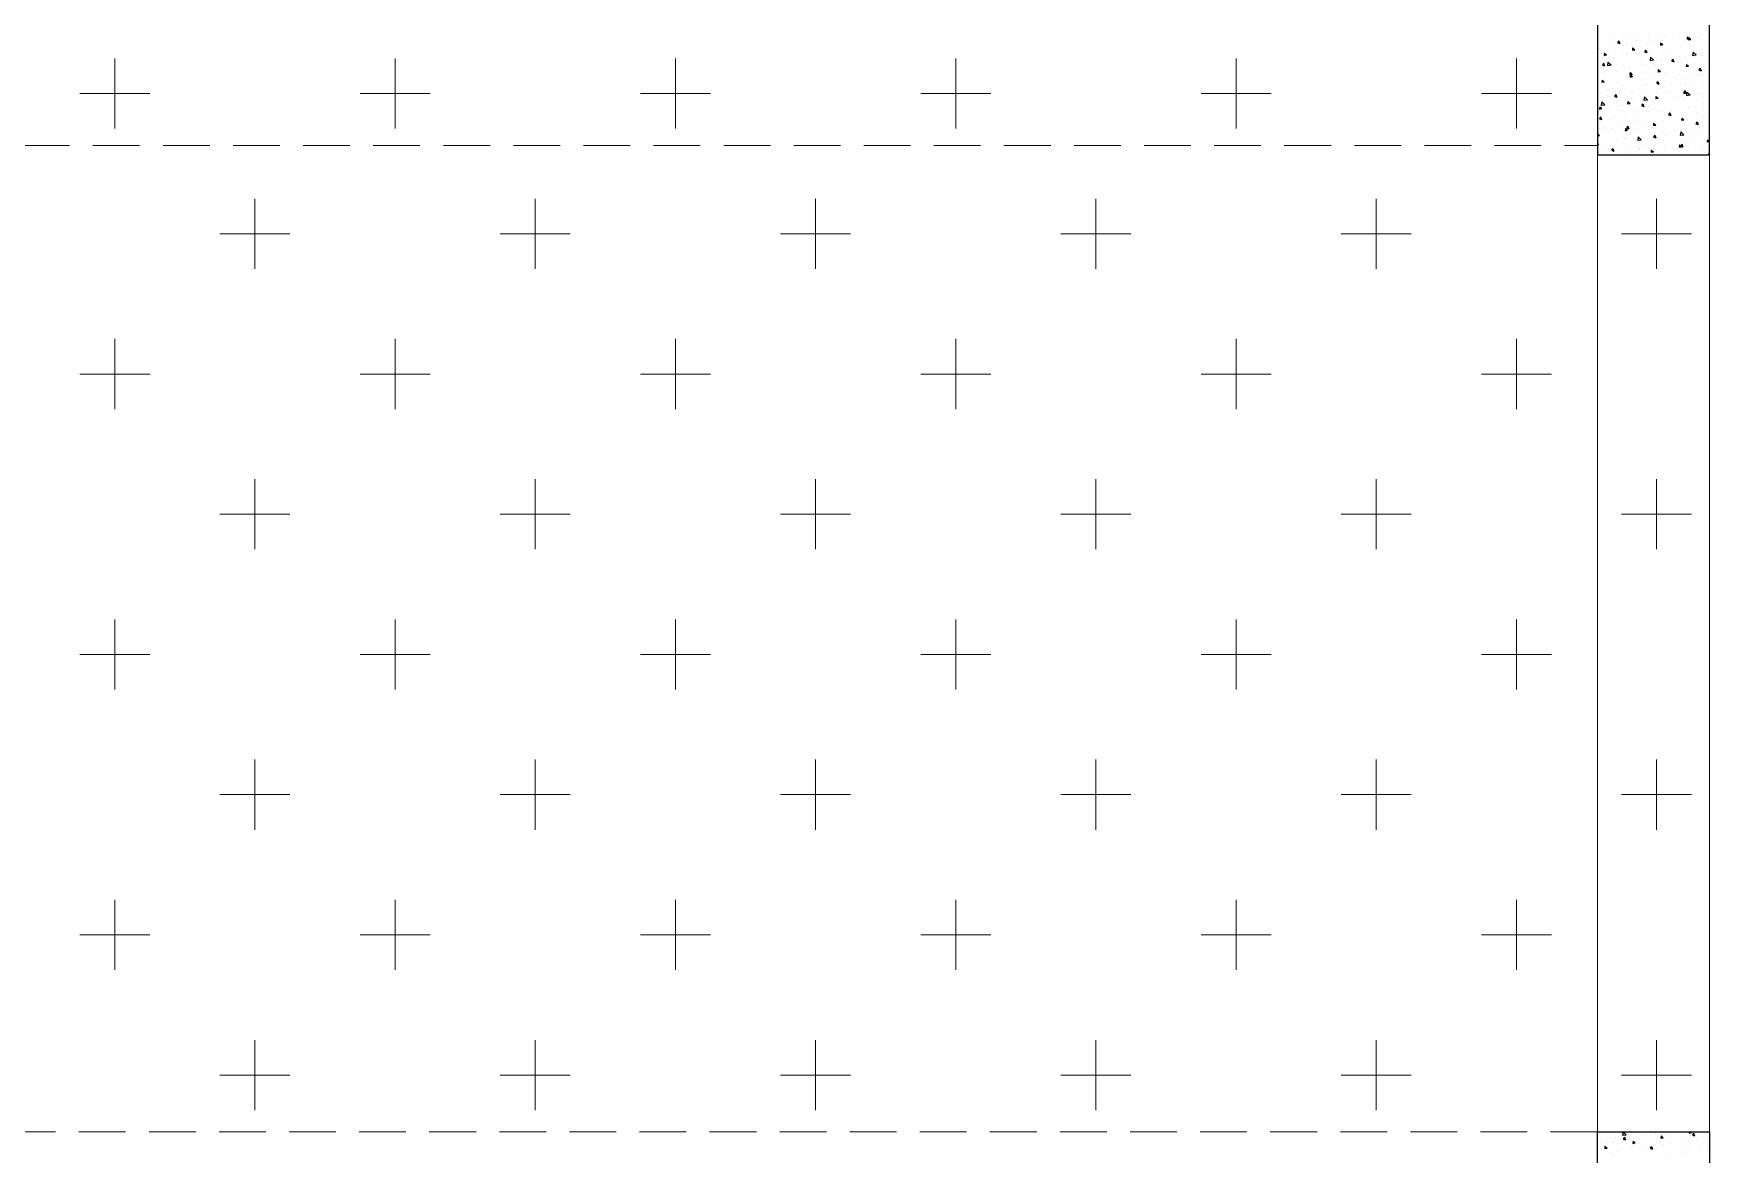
# Model space of a CAD drawing. Header units: millimetres. Extents: x 331487 to 517269, y 198509 to 399936.
# Drawn here: x 410411 to 414895, y 392006 to 395004 of the extents above; entities that cross this region are included whole.
import ezdxf

# ---------------------------------------------------------------- set-up
doc = ezdxf.new("R2010")
doc.units = ezdxf.units.MM
doc.header["$MEASUREMENT"] = 0
doc.linetypes.add('DASHED2', pattern=[0.375, 0.25, -0.125])
doc.layers.add('BEAM', color=1, linetype='Continuous', lineweight=5)
doc.layers.add('COLUMN', color=6, linetype='Continuous')

msp = doc.modelspace()

# ---------------------------------------------------------------- linework, layer by layer
at = {"layer": 'BEAM', "color": 253, "linetype": 'Continuous', "ltscale": 750}
for p, q in [((410628.6, 394749.5), (410628.6, 394937)), ((411378.6, 394749.5), (411378.6, 394937)), ((412128.6, 394749.5), (412128.6, 394937)), ((412878.6, 394749.5), (412878.6, 394937)), ((413628.6, 394749.5), (413628.6, 394937)), ((414378.6, 394749.5), (414378.6, 394937)), ((410534.8, 394843.2), (410722.3, 394843.2)), ((411284.8, 394843.2), (411472.3, 394843.2)), ((412034.8, 394843.2), (412222.3, 394843.2)), ((412784.8, 394843.2), (412972.3, 394843.2)), ((413534.8, 394843.2), (413722.3, 394843.2)), ((414284.8, 394843.2), (414472.3, 394843.2)), ((411003.6, 394374.5), (411003.6, 394562)), ((411753.6, 394374.5), (411753.6, 394562)), ((412503.6, 394374.5), (412503.6, 394562)), ((413253.6, 394374.5), (413253.6, 394562)), ((414003.6, 394374.5), (414003.6, 394562)), ((414753.6, 394374.5), (414753.6, 394562)), ((410909.8, 394468.2), (411097.3, 394468.2)), ((411659.8, 394468.2), (411847.3, 394468.2)), ((412409.8, 394468.2), (412597.3, 394468.2)), ((413159.8, 394468.2), (413347.3, 394468.2)), ((413909.8, 394468.2), (414097.3, 394468.2)), ((414659.8, 394468.2), (414847.3, 394468.2)), ((410628.6, 393999.5), (410628.6, 394187)), ((411378.6, 393999.5), (411378.6, 394187)), ((412128.6, 393999.5), (412128.6, 394187)), ((412878.6, 393999.5), (412878.6, 394187)), ((413628.6, 393999.5), (413628.6, 394187)), ((414378.6, 393999.5), (414378.6, 394187)), ((410534.8, 394093.2), (410722.3, 394093.2)), ((411284.8, 394093.2), (411472.3, 394093.2)), ((412034.8, 394093.2), (412222.3, 394093.2)), ((412784.8, 394093.2), (412972.3, 394093.2)), ((413534.8, 394093.2), (413722.3, 394093.2)), ((414284.8, 394093.2), (414472.3, 394093.2)), ((411003.6, 393624.5), (411003.6, 393812)), ((411753.6, 393624.5), (411753.6, 393812)), ((412503.6, 393624.5), (412503.6, 393812)), ((413253.6, 393624.5), (413253.6, 393812)), ((414003.6, 393624.5), (414003.6, 393812)), ((414753.6, 393624.5), (414753.6, 393812)), ((410909.8, 393718.2), (411097.3, 393718.2)), ((411659.8, 393718.2), (411847.3, 393718.2)), ((412409.8, 393718.2), (412597.3, 393718.2)), ((413159.8, 393718.2), (413347.3, 393718.2)), ((413909.8, 393718.2), (414097.3, 393718.2)), ((414659.8, 393718.2), (414847.3, 393718.2)), ((410628.6, 393249.5), (410628.6, 393437)), ((411378.6, 393249.5), (411378.6, 393437)), ((412128.6, 393249.5), (412128.6, 393437)), ((412878.6, 393249.5), (412878.6, 393437)), ((413628.6, 393249.5), (413628.6, 393437)), ((414378.6, 393249.5), (414378.6, 393437)), ((410534.8, 393343.2), (410722.3, 393343.2)), ((411284.8, 393343.2), (411472.3, 393343.2)), ((412034.8, 393343.2), (412222.3, 393343.2)), ((412784.8, 393343.2), (412972.3, 393343.2)), ((413534.8, 393343.2), (413722.3, 393343.2)), ((414284.8, 393343.2), (414472.3, 393343.2)), ((411003.6, 392874.5), (411003.6, 393062)), ((411753.6, 392874.5), (411753.6, 393062)), ((412503.6, 392874.5), (412503.6, 393062)), ((413253.6, 392874.5), (413253.6, 393062)), ((414003.6, 392874.5), (414003.6, 393062)), ((414753.6, 392874.5), (414753.6, 393062)), ((410909.8, 392968.2), (411097.3, 392968.2)), ((411659.8, 392968.2), (411847.3, 392968.2)), ((412409.8, 392968.2), (412597.3, 392968.2)), ((413159.8, 392968.2), (413347.3, 392968.2)), ((413909.8, 392968.2), (414097.3, 392968.2)), ((414659.8, 392968.2), (414847.3, 392968.2)), ((410628.6, 392499.5), (410628.6, 392687)), ((411378.6, 392499.5), (411378.6, 392687)), ((412128.6, 392499.5), (412128.6, 392687)), ((412878.6, 392499.5), (412878.6, 392687)), ((413628.6, 392499.5), (413628.6, 392687)), ((414378.6, 392499.5), (414378.6, 392687)), ((410534.8, 392593.2), (410722.3, 392593.2)), ((411284.8, 392593.2), (411472.3, 392593.2)), ((412034.8, 392593.2), (412222.3, 392593.2)), ((412784.8, 392593.2), (412972.3, 392593.2)), ((413534.8, 392593.2), (413722.3, 392593.2)), ((414284.8, 392593.2), (414472.3, 392593.2)), ((411003.6, 392124.5), (411003.6, 392312)), ((411753.6, 392124.5), (411753.6, 392312)), ((412503.6, 392124.5), (412503.6, 392312)), ((413253.6, 392124.5), (413253.6, 392312)), ((414003.6, 392124.5), (414003.6, 392312)), ((414753.6, 392124.5), (414753.6, 392312)), ((410909.8, 392218.2), (411097.3, 392218.2)), ((411659.8, 392218.2), (411847.3, 392218.2)), ((412409.8, 392218.2), (412597.3, 392218.2)), ((413159.8, 392218.2), (413347.3, 392218.2)), ((413909.8, 392218.2), (414097.3, 392218.2)), ((414659.8, 392218.2), (414847.3, 392218.2))]:
    msp.add_line(p, q, dxfattribs=at)
at = {"layer": 'BEAM', "linetype": 'DASHED2', "ltscale": 500}
for p, q in [((409070.1, 394704), (414595.1, 394704)), ((414595.1, 392066.5), (409699, 392066.5))]:
    msp.add_line(p, q, dxfattribs=at)
at = {"layer": 'BEAM', "ltscale": 750}
for p, q in [((414595.1, 392066.5), (414595.1, 394679)), ((414895.1, 392066.5), (414895.1, 394679))]:
    msp.add_line(p, q, dxfattribs=at)
at = {"layer": 'COLUMN'}
for p, q in [((414595.1, 395879), (414595.1, 394679)), ((414895.1, 394679), (414895.1, 395879)), ((414595.1, 394679), (414895.1, 394679)), ((414595.1, 391616.5), (414595.1, 392066.5)), ((414595.1, 392066.5), (414895.1, 392066.5)), ((414895.1, 392066.5), (414895.1, 391616.5))]:
    msp.add_line(p, q, dxfattribs=at)
at = {"layer": 'COLUMN', "color": 2, "linetype": 'Continuous'}
for p, q in [((414597.1, 395001.1), (414597.1, 395001.1)), ((414633.2, 394999.8), (414633.2, 394999.8)), ((414666, 395003.6), (414666, 395003.6)), ((414699.3, 395002.3), (414699.3, 395002.3)), ((414732.5, 395001.1), (414732.5, 395001.1)), ((414765.8, 394999.9), (414765.8, 394999.9)), ((414799.1, 394998.7), (414799.1, 394998.7)), ((414832.4, 394997.5), (414832.4, 394997.5)), ((414873.6, 395000.1), (414873.6, 395000.1)), ((414602.1, 394963.2), (414602.1, 394963.2)), ((414606.9, 394954.1), (414606.9, 394954.1)), ((414625.6, 394959.6), (414625.6, 394959.6)), ((414636.5, 394974.8), (414636.5, 394974.8)), ((414640.2, 394952.8), (414640.2, 394952.8)), ((414652.2, 394984), (414648.9, 394979.1)), ((414648.9, 394979.1), (414654.9, 394977)), ((414652.2, 394984), (414654.9, 394977)), ((414665.3, 394972), (414665.3, 394972)), ((414672.7, 394973.5), (414672.7, 394973.5)), ((414678.7, 394993.1), (414678.7, 394993.1)), ((414689.3, 394965.1), (414688.8, 394959.2)), ((414688.8, 394959.2), (414695, 394960.3)), ((414689.3, 394965.1), (414695, 394960.3)), ((414700.9, 394985.1), (414700.9, 394985.1)), ((414724.7, 394959.7), (414721.4, 394954.7)), ((414721.4, 394954.7), (414727.4, 394952.7)), ((414724.7, 394959.7), (414727.4, 394952.7)), ((414729.8, 394973.6), (414729.8, 394973.6)), ((414743.3, 394984.1), (414743.3, 394984.1)), ((414764.5, 394979), (414764, 394973)), ((414764, 394973), (414770.3, 394974.2)), ((414764.5, 394979), (414770.3, 394974.2)), ((414769.5, 394986), (414769.5, 394986)), ((414777.7, 394995.6), (414777.7, 394995.6)), ((414780.6, 394953.7), (414780.6, 394953.7)), ((414782.7, 394957.7), (414782.7, 394957.7)), ((414813.9, 394994.3), (414813.9, 394994.3)), ((414817.2, 394969.3), (414817.2, 394969.3)), ((414827.6, 394984.8), (414827.6, 394984.8)), ((414834, 394987.7), (414834, 394987.7)), ((414837.5, 394995.1), (414834.2, 394990.1)), ((414834.2, 394990.1), (414840.2, 394988.1)), ((414837.5, 394995.1), (414840.2, 394988.1)), ((414839.7, 394992.9), (414839.2, 394986.9)), ((414839.2, 394986.9), (414845.5, 394988.1)), ((414839.7, 394992.9), (414845.5, 394988.1)), ((414851.5, 394954.1), (414850.1, 394945.3)), ((414851.5, 394954.2), (414859.6, 394946.4)), ((414853.3, 394968), (414853.3, 394968)), ((414865.7, 394996.3), (414865.7, 394996.3)), ((414884.8, 394967.8), (414884.8, 394967.8)), ((414606.3, 394951), (414606.3, 394951)), ((414612, 394924.3), (414608.6, 394919.4)), ((414608.6, 394919.4), (414614.7, 394917.3)), ((414612, 394924.3), (414614.7, 394917.3)), ((414614.1, 394951.3), (414613.6, 394945.3)), ((414613.6, 394945.3), (414619.8, 394946.4)), ((414614.1, 394951.3), (414619.8, 394946.4)), ((414623.6, 394927.6), (414622.2, 394918.7)), ((414622.2, 394918.7), (414631.7, 394919.8)), ((414623.6, 394927.6), (414631.7, 394919.8)), ((414641.5, 394936.9), (414641.5, 394936.9)), ((414663, 394918.6), (414663, 394918.6)), ((414665.9, 394946.9), (414665.9, 394946.9)), ((414673.5, 394951.6), (414673.5, 394951.6)), ((414676, 394948.5), (414676, 394948.5)), ((414676.4, 394939.7), (414676.4, 394939.7)), ((414681, 394910.6), (414681, 394910.6)), ((414706.8, 394950.4), (414706.8, 394950.4)), ((414710.9, 394926.7), (414710.9, 394926.7)), ((414712.1, 394947.2), (414712.1, 394947.2)), ((414715.4, 394922.2), (414715.4, 394922.2)), ((414727.5, 394920.3), (414727.5, 394920.3)), ((414732.9, 394950.7), (414732.9, 394950.7)), ((414737.5, 394940.9), (414736.2, 394932)), ((414736.2, 394932), (414745.7, 394933.1)), ((414737.5, 394940.9), (414745.6, 394933.1)), ((414740, 394949.2), (414740, 394949.2)), ((414751.6, 394920.9), (414751.6, 394920.9)), ((414767.2, 394932.7), (414767.2, 394932.7)), ((414773.3, 394948), (414773.3, 394948)), ((414792.6, 394946.6), (414792.6, 394946.6)), ((414797.3, 394935.4), (414793.9, 394930.4)), ((414793.9, 394930.4), (414799.9, 394928.4)), ((414797.3, 394935.4), (414799.9, 394928.4)), ((414806.6, 394946.8), (414806.6, 394946.8)), ((414822.1, 394931.4), (414822.1, 394931.4)), ((414831.7, 394934.3), (414831.7, 394934.3)), ((414833.5, 394921.2), (414832.9, 394915.2)), ((414832.9, 394915.2), (414839.2, 394916.3)), ((414833.5, 394921.2), (414839.2, 394916.3)), ((414837.6, 394926.4), (414837.6, 394926.4)), ((414839.9, 394945.5), (414839.9, 394945.5)), ((414850.1, 394945.3), (414859.6, 394946.4)), ((414856.6, 394943), (414856.6, 394943)), ((414859.5, 394950.4), (414859.5, 394950.4)), ((414869.8, 394911), (414866.4, 394906.1)), ((414869.8, 394911), (414872.5, 394904)), ((414871.4, 394946.7), (414871.4, 394946.7)), ((414873.2, 394944.3), (414873.2, 394944.3)), ((414882.6, 394914.4), (414882.6, 394914.4)), ((414892.7, 394941.7), (414892.7, 394941.7)), ((414607.8, 394879.5), (414607.3, 394873.6)), ((414607.3, 394873.6), (414613.5, 394874.7)), ((414607.8, 394879.5), (414613.6, 394874.7)), ((414610.4, 394900.1), (414610.4, 394900.1)), ((414613.7, 394875), (414613.7, 394875)), ((414613.9, 394902.7), (414613.9, 394902.7)), ((414616.3, 394892.7), (414616.3, 394892.7)), ((414623.4, 394906.2), (414623.4, 394906.2)), ((414647.2, 394901.5), (414647.2, 394901.5)), ((414649.8, 394873.8), (414649.8, 394873.8)), ((414660.8, 394865.3), (414660.8, 394865.3)), ((414674.2, 394886.4), (414674.2, 394886.4)), ((414675.9, 394888.5), (414675.9, 394888.5)), ((414680.5, 394900.3), (414680.5, 394900.3)), ((414684.5, 394900), (414681.1, 394895)), ((414681.1, 394895), (414687.2, 394893)), ((414683, 394893.4), (414682.5, 394887.4)), ((414682.5, 394887.4), (414688.8, 394888.6)), ((414683, 394893.4), (414688.8, 394888.6)), ((414684.5, 394900), (414687.2, 394893)), ((414713.8, 394899.1), (414713.8, 394899.1)), ((414720.4, 394884.3), (414720.4, 394884.3)), ((414720.9, 394868.4), (414720.9, 394868.4)), ((414725.3, 394866.9), (414725.3, 394866.9)), ((414742.9, 394892.4), (414742.9, 394892.4)), ((414747.1, 394897.8), (414747.1, 394897.8)), ((414757, 394875.7), (414753.6, 394870.7)), ((414753.6, 394870.7), (414759.7, 394868.7)), ((414754.9, 394895.9), (414754.9, 394895.9)), ((414757, 394875.7), (414759.7, 394868.7)), ((414758.2, 394907.3), (414757.7, 394901.3)), ((414757.7, 394901.3), (414764, 394902.5)), ((414758.2, 394907.3), (414764, 394902.5)), ((414764.9, 394879.3), (414764.9, 394879.3)), ((414778.4, 394900.4), (414778.4, 394900.4)), ((414780.4, 394896.6), (414780.4, 394896.6)), ((414791, 394894.6), (414791, 394894.6)), ((414794.3, 394869.6), (414794.3, 394869.6)), ((414802.6, 394888.2), (414802.6, 394888.2)), ((414813.7, 394895.4), (414813.7, 394895.4)), ((414829.5, 394880.9), (414829.5, 394880.9)), ((414830.5, 394868.3), (414830.5, 394868.3)), ((414847, 394894.2), (414847, 394894.2)), ((414847.6, 394868.1), (414847.6, 394868.1)), ((414861.6, 394905.1), (414861.6, 394905.1)), ((414866.4, 394906.1), (414872.5, 394904)), ((414869.1, 394893.3), (414869.1, 394893.3)), ((414869.5, 394892.1), (414869.5, 394892.1)), ((414880.2, 394893), (414880.2, 394893)), ((414607, 394820.9), (414605.6, 394812)), ((414607, 394820.9), (414615.1, 394813.1)), ((414618.7, 394837.2), (414618.7, 394837.2)), ((414620.3, 394852.2), (414620.3, 394852.2)), ((414621.1, 394852.9), (414621.1, 394852.9)), ((414626.3, 394834.4), (414626.3, 394834.4)), ((414644.2, 394840.3), (414640.9, 394835.3)), ((414640.9, 394835.3), (414646.9, 394833.3)), ((414644.2, 394840.3), (414646.9, 394833.3)), ((414653.1, 394848.7), (414653.1, 394848.7)), ((414653.6, 394851), (414653.6, 394851)), ((414671.9, 394833), (414671.9, 394833)), ((414676.8, 394821.7), (414676.2, 394815.7)), ((414676.8, 394821.7), (414682.5, 394816.9)), ((414686, 394830.2), (414686, 394830.2)), ((414686.9, 394849.8), (414686.9, 394849.8)), ((414689.3, 394847.4), (414689.3, 394847.4)), ((414692.6, 394822.4), (414692.6, 394822.4)), ((414721, 394834.2), (414719.6, 394825.3)), ((414719.6, 394825.3), (414729.1, 394826.4)), ((414720.2, 394848.6), (414720.2, 394848.6)), ((414721, 394834.2), (414729.1, 394826.4)), ((414728.7, 394821.1), (414728.7, 394821.1)), ((414752, 394835.6), (414751.4, 394829.6)), ((414751.4, 394829.6), (414757.7, 394830.7)), ((414752, 394835.6), (414757.7, 394830.7)), ((414752.9, 394834.1), (414752.9, 394834.1)), ((414753.5, 394847.3), (414753.5, 394847.3)), ((414759.9, 394858), (414759.9, 394858)), ((414762.7, 394825.9), (414762.7, 394825.9)), ((414776.1, 394847), (414776.1, 394847)), ((414786.8, 394846.1), (414786.8, 394846.1)), ((414799.3, 394831.7), (414799.3, 394831.7)), ((414812.6, 394829.9), (414812.6, 394829.9)), ((414820.1, 394844.9), (414820.1, 394844.9)), ((414829.5, 394851.3), (414826.2, 394846.4)), ((414826.2, 394846.4), (414832.2, 394844.3)), ((414827.2, 394849.4), (414826.7, 394843.5)), ((414826.7, 394843.5), (414832.9, 394844.6)), ((414827.2, 394849.4), (414832.9, 394844.6)), ((414827.2, 394827.5), (414827.2, 394827.5)), ((414829.5, 394851.3), (414832.2, 394844.3)), ((414834.9, 394847.4), (414833.6, 394838.5)), ((414833.6, 394838.5), (414843.1, 394839.6)), ((414833.8, 394843.2), (414833.8, 394843.2)), ((414834.9, 394847.4), (414843.1, 394839.6)), ((414853.4, 394843.7), (414853.4, 394843.7)), ((414866.9, 394839.9), (414866.9, 394839.9)), ((414869.9, 394842), (414869.9, 394842)), ((414879.5, 394833.8), (414879.5, 394833.8)), ((414880.3, 394861), (414880.3, 394861)), ((414886.6, 394842.5), (414886.6, 394842.5)), ((414604, 394780.6), (414600.6, 394775.7)), ((414600.6, 394775.7), (414606.6, 394773.6)), ((414601.5, 394807.8), (414601, 394801.8)), ((414601, 394801.8), (414607.3, 394803)), ((414601.5, 394807.8), (414607.3, 394803)), ((414604, 394780.6), (414606.6, 394773.6)), ((414604.3, 394810.4), (414604.3, 394810.4)), ((414605.6, 394812), (414615.1, 394813.1)), ((414618.8, 394799.5), (414618.8, 394799.5)), ((414627, 394774), (414627, 394774)), ((414627.8, 394800.3), (414627.8, 394800.3)), ((414636.3, 394776), (414636.3, 394776)), ((414658.1, 394810.8), (414658.1, 394810.8)), ((414658.5, 394811.9), (414658.5, 394811.9)), ((414661.1, 394799), (414661.1, 394799)), ((414669.7, 394779.6), (414669.7, 394779.6)), ((414676.2, 394815.7), (414682.5, 394816.9)), ((414694.4, 394797.8), (414694.4, 394797.8)), ((414697.6, 394784.5), (414697.6, 394784.5)), ((414716.7, 394816), (414713.4, 394811)), ((414713.4, 394811), (414719.4, 394809)), ((414716.7, 394816), (414719.4, 394809)), ((414723, 394813.5), (414723, 394813.5)), ((414727.7, 394796.6), (414727.7, 394796.6)), ((414731, 394810.1), (414731, 394810.1)), ((414732, 394796.1), (414732, 394796.1)), ((414761, 394795.4), (414761, 394795.4)), ((414762.9, 394775.7), (414762.9, 394775.7)), ((414768.2, 394794.8), (414768.2, 394794.8)), ((414773.9, 394793.6), (414773.9, 394793.6)), ((414789.3, 394791.7), (414785.9, 394786.7)), ((414785.9, 394786.7), (414791.9, 394784.7)), ((414789.3, 394791.7), (414791.9, 394784.7)), ((414794.3, 394794.2), (414794.3, 394794.2)), ((414820.9, 394777.7), (414820.4, 394771.7)), ((414820.9, 394777.7), (414826.7, 394772.9)), ((414825, 394774.1), (414825, 394774.1)), ((414827.6, 394793), (414827.6, 394793)), ((414838.7, 394805.4), (414838.7, 394805.4)), ((414857.6, 394809.8), (414857.6, 394809.8)), ((414860.9, 394791.8), (414860.9, 394791.8)), ((414864.6, 394786.5), (414864.6, 394786.5)), ((414873.2, 394816.9), (414873.2, 394816.9)), ((414878.1, 394807.6), (414878.1, 394807.6)), ((414878.2, 394779.1), (414878.2, 394779.1)), ((414889.6, 394775.4), (414889.6, 394775.4)), ((414894.1, 394790.5), (414894.1, 394790.5)), ((414595.3, 394736.1), (414595.1, 394734.7)), ((414595.1, 394730.2), (414601, 394731.3)), ((414595.3, 394736.1), (414601, 394731.3)), ((414595.8, 394737.4), (414595.8, 394737.4)), ((414601.6, 394750.1), (414601.6, 394750.1)), ((414614.3, 394752.1), (414614.3, 394752.1)), ((414616.6, 394746.1), (414616.6, 394746.1)), ((414630.3, 394749), (414630.3, 394749)), ((414634.9, 394748.9), (414634.9, 394748.9)), ((414656.2, 394758.5), (414656.2, 394758.5)), ((414666.4, 394747.7), (414666.4, 394747.7)), ((414668.2, 394747.7), (414668.2, 394747.7)), ((414669.9, 394744), (414676.2, 394745.1)), ((414670.5, 394750), (414670, 394744)), ((414670.5, 394750), (414676.2, 394745.1)), ((414676.5, 394756.3), (414673.1, 394751.3)), ((414673.1, 394751.3), (414679.2, 394749.3)), ((414676.5, 394756.3), (414679.2, 394749.3)), ((414696, 394771.9), (414696, 394771.9)), ((414701.4, 394746.5), (414701.4, 394746.5)), ((414720.8, 394760.1), (414720.8, 394760.1)), ((414734.7, 394745.3), (414734.7, 394745.3)), ((414737, 394758.2), (414737, 394758.2)), ((414741, 394751.8), (414741, 394751.8)), ((414745.7, 394763.8), (414745.2, 394757.9)), ((414745.2, 394757.9), (414751.4, 394759)), ((414749, 394732), (414745.6, 394727)), ((414745.7, 394763.8), (414751.4, 394759)), ((414749, 394732), (414751.7, 394725)), ((414760.4, 394772.5), (414760.4, 394772.5)), ((414768, 394744.1), (414768, 394744.1)), ((414771.5, 394769.8), (414771.5, 394769.8)), ((414771.6, 394740.2), (414771.6, 394740.2)), ((414776.5, 394731.9), (414776.5, 394731.9)), ((414801.3, 394742.8), (414801.3, 394742.8)), ((414807.6, 394768.5), (414807.6, 394768.5)), ((414810.9, 394743.5), (414810.9, 394743.5)), ((414818.4, 394740.7), (414817, 394731.8)), ((414817, 394731.8), (414826.5, 394732.9)), ((414818.4, 394740.7), (414826.5, 394732.9)), ((414820.4, 394771.7), (414826.7, 394772.9)), ((414822.6, 394771.6), (414822.6, 394771.6)), ((414834.6, 394741.6), (414834.6, 394741.6)), ((414847.1, 394742.2), (414847.1, 394742.2)), ((414861.8, 394767.3), (414858.4, 394762.3)), ((414858.4, 394762.4), (414864.5, 394760.3)), ((414861.8, 394767.3), (414864.5, 394760.3)), ((414862.4, 394733.1), (414862.4, 394733.1)), ((414867.6, 394751.5), (414867.6, 394751.5)), ((414867.9, 394740.4), (414867.9, 394740.4)), ((414875.8, 394754.2), (414875.8, 394754.2)), ((414595.1, 394709.7), (414598.6, 394706.4)), ((414595.1, 394706), (414598.6, 394706.4)), ((414608, 394699.6), (414608, 394699.6)), ((414614.3, 394692.7), (414614.3, 394692.7)), ((414624.3, 394693.8), (414624.3, 394693.8)), ((414636.2, 394696.6), (414632.9, 394691.6)), ((414632.9, 394691.6), (414638.9, 394689.6)), ((414635.3, 394711.1), (414635.3, 394711.1)), ((414636.2, 394696.6), (414638.9, 394689.6)), ((414641.3, 394698.4), (414641.3, 394698.4)), ((414646.3, 394717.7), (414646.3, 394717.7)), ((414654, 394705.1), (414654, 394705.1)), ((414667.4, 394726.2), (414667.4, 394726.2)), ((414669.7, 394722.7), (414669.7, 394722.7)), ((414674.6, 394697.2), (414674.6, 394697.2)), ((414674.7, 394684.8), (414674.7, 394684.8)), ((414704.4, 394727.4), (414703, 394718.5)), ((414703, 394718.5), (414712.5, 394719.6)), ((414704.4, 394727.4), (414712.5, 394719.7)), ((414705.9, 394721.4), (414705.9, 394721.4)), ((414706, 394713.6), (414706, 394713.6)), ((414707.8, 394696), (414707.8, 394696)), ((414709.2, 394696.4), (414709.2, 394696.4)), ((414718.5, 394706.7), (414718.5, 394706.7)), ((414739.4, 394692.1), (414738.9, 394686.1)), ((414738.9, 394686.1), (414745.2, 394687.3)), ((414739.4, 394692.1), (414745.2, 394687.3)), ((414741.1, 394694.8), (414741.1, 394694.8)), ((414745.3, 394695.1), (414745.3, 394695.1)), ((414745.6, 394727), (414751.7, 394725)), ((414751, 394693.5), (414751, 394693.5)), ((414758.2, 394719.1), (414758.2, 394719.1)), ((414769.4, 394686.8), (414769.4, 394686.8)), ((414772.9, 394717.4), (414772.9, 394717.4)), ((414774.4, 394693.5), (414774.4, 394693.5)), ((414807.7, 394692.3), (414807.7, 394692.3)), ((414814.6, 394706), (414814.1, 394700)), ((414814.1, 394700), (414820.4, 394701.2)), ((414814.6, 394706), (414820.4, 394701.2)), ((414815.9, 394705.6), (414815.9, 394705.6)), ((414821.5, 394707.6), (414818.1, 394702.7)), ((414818.1, 394702.7), (414824.2, 394700.6)), ((414821.5, 394707.6), (414824.2, 394700.6)), ((414822.7, 394720.7), (414822.7, 394720.7)), ((414832.6, 394713.3), (414832.6, 394713.3)), ((414841, 394691.1), (414841, 394691.1)), ((414850.3, 394717.2), (414850.3, 394717.2)), ((414873.5, 394700.8), (414873.5, 394700.8)), ((414874.3, 394689.9), (414874.3, 394689.9)), ((414877.6, 394693.2), (414877.6, 394693.2)), ((414886.5, 394715.9), (414886.5, 394715.9)), ((414889.9, 394719.9), (414889.3, 394713.9)), ((414889.3, 394713.9), (414895.1, 394714.9)), ((414889.8, 394690.9), (414889.8, 394690.9)), ((414889.9, 394719.9), (414895.1, 394715.4)), ((414894, 394683.3), (414891.1, 394679)), ((414894, 394683.3), (414895.1, 394680.4)), ((414855.3, 394679.3), (414855.3, 394679.3)), ((414860.1, 394679.8), (414860.1, 394679.8)), ((414605.9, 392038.1), (414605.9, 392038.1)), ((414610.1, 392040.2), (414610.1, 392040.2)), ((414619.8, 392044.2), (414619.8, 392044.2)), ((414633.3, 392065.3), (414633.3, 392065.3)), ((414644.6, 392051.7), (414644.6, 392051.7)), ((414658.7, 392060.8), (414658.7, 392060.8)), ((414663.8, 392066.5), (414662.4, 392057.7)), ((414662.4, 392057.7), (414671.9, 392058.8)), ((414663.9, 392066.5), (414672, 392058.8)), ((414667.5, 392051.8), (414664.1, 392046.8)), ((414664.1, 392046.8), (414670.1, 392044.8)), ((414667.5, 392051.8), (414670.1, 392044.8)), ((414680.7, 392050.5), (414680.7, 392050.5)), ((414684.4, 392045.9), (414684.4, 392045.9)), ((414690.6, 392041.5), (414690, 392035.6)), ((414690.6, 392041.5), (414696.3, 392036.7)), ((414718.3, 392056.7), (414718.3, 392056.7)), ((414724, 392058.3), (414724, 392058.3)), ((414751.3, 392061), (414751.3, 392061)), ((414765.2, 392049.4), (414771.5, 392050.6)), ((414765.8, 392055.4), (414765.3, 392049.4)), ((414765.8, 392055.4), (414771.5, 392050.6)), ((414785.3, 392060.5), (414785.3, 392060.5)), ((414788.6, 392059.9), (414788.6, 392059.9)), ((414825.2, 392046.3), (414825.2, 392046.3)), ((414839.4, 392040), (414839.4, 392040)), ((414840.8, 392066.5), (414840.5, 392063.3)), ((414840.5, 392063.3), (414846.7, 392064.5)), ((414844.3, 392066.5), (414846.7, 392064.5)), ((414845, 392056.4), (414845, 392056.4)), ((414852.7, 392062.8), (414849.4, 392057.8)), ((414849.4, 392057.8), (414855.4, 392055.8)), ((414852.7, 392062.8), (414855.4, 392055.8)), ((414861.4, 392045), (414861.4, 392045)), ((414615.3, 392027.7), (414614.8, 392021.7)), ((414614.8, 392021.7), (414621.1, 392022.8)), ((414615.3, 392027.7), (414621.1, 392022.8)), ((414631, 392011.9), (414631, 392011.9)), ((414636.7, 392036.9), (414636.7, 392036.9)), ((414639.2, 392036.9), (414639.2, 392036.9)), ((414649.6, 392013.9), (414649.6, 392013.9)), ((414672.5, 392035.7), (414672.5, 392035.7)), ((414684, 392025.4), (414684, 392025.4)), ((414690, 392035.6), (414696.3, 392036.7)), ((414705.8, 392034.5), (414705.8, 392034.5)), ((414720.2, 392024.1), (414720.2, 392024.1)), ((414735.2, 392026), (414735.2, 392026)), ((414740, 392027.5), (414736.6, 392022.5)), ((414736.6, 392022.5), (414742.7, 392020.5)), ((414739.1, 392033.3), (414739.1, 392033.3)), ((414740, 392027.5), (414742.7, 392020.5)), ((414763.3, 392036.6), (414763.3, 392036.6)), ((414772.4, 392032), (414772.4, 392032)), ((414786.3, 392006.5), (414786.3, 392006.5)), ((414790.8, 392034.7), (414790.8, 392034.7)), ((414805.7, 392030.8), (414805.7, 392030.8)), ((414826, 392018.9), (414826, 392018.9)), ((414830.2, 392008.4), (414830.2, 392008.4)), ((414839, 392029.6), (414839, 392029.6)), ((414864.6, 392019.9), (414864.6, 392019.9)), ((414872.2, 392028.4), (414872.2, 392028.4)), ((414890, 392036.3), (414890, 392036.3)), ((414890.5, 392020.5), (414890.5, 392020.5))]:
    msp.add_line(p, q, dxfattribs=at)

doc.saveas('drawing.dxf')
